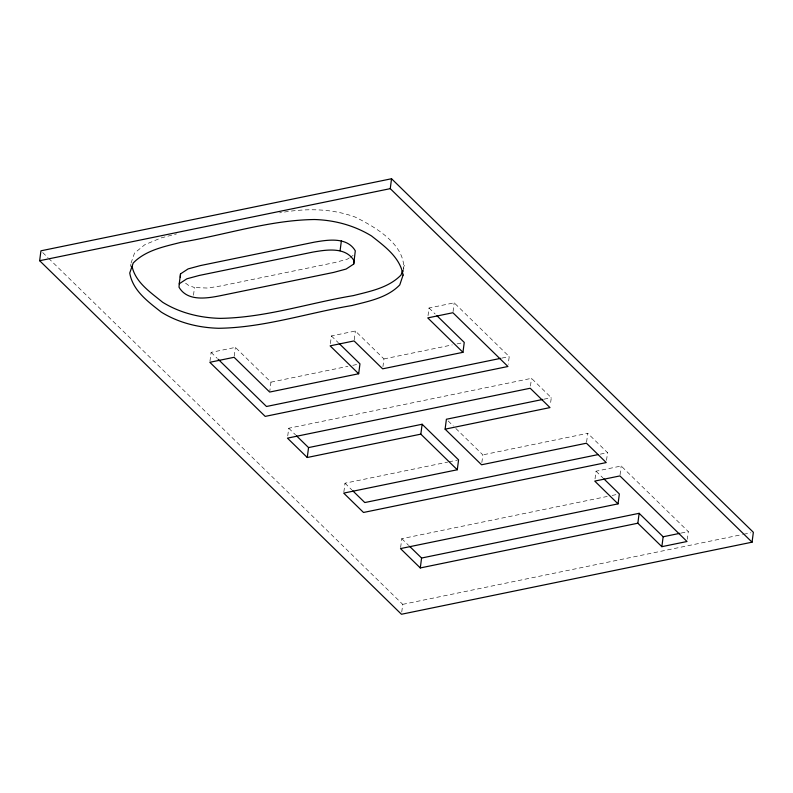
<?xml version="1.0" encoding="UTF-8"?>
<svg xmlns="http://www.w3.org/2000/svg" width="793" height="793" viewBox="0 0 793 793"><rect width="100%" height="100%" fill="white"/><g stroke="black" fill="none" stroke-linecap="round" stroke-linejoin="round"><path stroke-width="0.59" stroke-dasharray="3.96 2.97" d="M130.607 266.408L130.895 264.208M193.492 295.254L194.493 287.552L188.575 285.391L184.283 282.199M209.967 361.192L211.107 352.379L235.382 347.393L270.958 382.157L269.818 390.959M234.242 356.196L235.382 347.393M287.74 435.942L288.741 428.24L531.479 378.34L551.284 397.689L550.283 405.392M330.394 343.647L331.395 335.945L355.373 331.018L383.941 358.932L382.94 366.634M354.233 339.82L355.373 331.018M343.855 492.007L344.995 483.205L447.698 462.091M403.508 271.771C406.987 245.166 375.426 227.085 355.125 217.044C331.008 208.162 304.651 208.222 279.642 212.871M428.022 315.703L429.023 308.001L454.201 302.827L509.225 356.592L508.224 364.294M400.634 547.487L401.773 538.685L607.25 496.448M401.744 612.057L402.735 604.355L48.898 258.597M453.061 311.629L454.201 302.827M481.847 462.577L482.848 454.865L454.211 426.882M530.477 386.042L531.479 378.34M586.592 442.107L587.732 433.305L482.848 454.865M595.028 478.893L596.029 471.191L621.206 466.016L688.324 531.597L687.323 539.299M606.536 460.356L607.537 452.654L587.732 433.305M620.057 474.819L621.206 466.016M403.26 268.45L404.371 265.159M131.033 263.107L134.523 253.076L144.722 244.779L160.939 237.969L176.492 233.935M349.307 257.894L347.413 259.133L334.983 262.503L221.336 285.857L207.707 288.057L194.493 287.552M350.258 257.269L353.103 255.396M270.958 382.157L347.939 366.326M352.746 365.345L357.554 364.354M383.941 358.932L452.268 344.886M457.055 343.894L461.853 342.913M501.979 358.079L509.225 356.592M544.048 399.176L551.284 397.689M448.907 461.843L457.363 460.109M600.291 454.151L607.537 452.654M612.087 495.456L616.924 494.455M681.128 533.074L688.324 531.597M402.735 604.355L742.426 534.522M743.646 534.274L750.921 532.777M429.023 308.001L435.188 314.028M596.029 471.191L602.938 477.941M448.134 420.944L453.338 426.039M331.395 335.945L338.324 342.715M211.107 352.379L217.262 358.396M288.741 428.24L295.63 434.97M344.995 483.205L351.884 489.935M401.773 538.685L408.663 545.415M42.703 252.551L48.016 257.735"/><path stroke-width="1.19" d="M179.228 283.805L179.03 287.215C187.317 301.518 206.448 298.446 220.048 295.769L333.694 272.405L346.125 269.045L353.718 264.059L355.294 250.816C346.957 236.661 327.787 239.843 314.197 242.182L200.54 265.546L188.11 268.906L180.517 273.892L179.228 283.805L186.831 278.809L199.261 275.449L312.908 252.085C326.498 249.755 345.669 246.573 354.015 260.719L353.718 264.059M180.318 277.312L180.517 273.892M39.65 260.719L40.939 250.816L391.544 178.742L753.35 532.281L752.061 542.184L401.456 614.258L39.65 260.719L390.265 188.645L752.061 542.184M542.848 399.424L446.4 419.249L445.111 429.162L481.559 464.777L586.443 443.208L606.249 462.567L363.511 512.466L343.706 493.107L457.283 469.763L420.835 434.148L307.258 457.492L308.546 447.589L296.493 435.813M340.088 250.737L341.377 240.834M358.674 373.761L330.116 345.847L354.084 340.921L382.652 368.834L462.963 352.32L427.744 317.904L452.912 312.729L507.936 366.495L265.199 416.394L209.828 362.292L234.094 357.296L269.67 392.059L358.674 373.761L359.963 363.858L339.186 343.557M390.265 188.645L391.544 178.742M420.835 434.148L422.124 424.245L308.546 447.589M420.29 567.947L400.485 548.587L618.054 503.872L594.75 481.093L619.918 475.919L687.035 541.5L661.858 546.674L637.85 523.221L420.29 567.947L421.579 558.034L409.525 546.258M462.963 352.32L464.252 342.417L436.953 315.743M457.283 469.763L458.572 459.861L422.124 424.245M618.054 503.872L619.343 493.96L603.8 478.784M637.85 523.221L639.138 513.309L421.579 558.034M661.858 546.674L663.146 536.772L639.138 513.309M402.527 270.641L401.05 275.012C388.501 287.948 370.093 291.289 353.341 295.611C308.943 303.025 265.368 317.755 220.038 318.37C199.876 317.824 179.892 312.948 162.634 302.262C150.66 292.389 135.514 282.516 132.044 266.349M500.77 358.337L266.488 406.492L218.144 359.259M445.111 429.162L549.995 407.592L530.2 388.243L287.453 438.142L307.258 457.492M597.872 454.647L364.8 502.554L352.746 490.778M663.146 536.772L679.928 533.322M403.082 275.072L399.761 284.925C387.212 297.851 368.804 301.191 352.052 305.513C307.654 312.928 264.079 327.658 218.749 328.282C198.587 327.727 178.603 322.85 161.346 312.164C148.212 301.806 132.699 290.654 129.745 273.01L133.234 262.979C145.922 250.073 164.339 246.603 181.191 242.281C225.589 234.887 269.164 220.117 314.494 219.522C334.587 220.097 354.322 225.43 371.52 235.957C384.625 246.326 400.187 257.418 403.082 275.072"/></g></svg>
